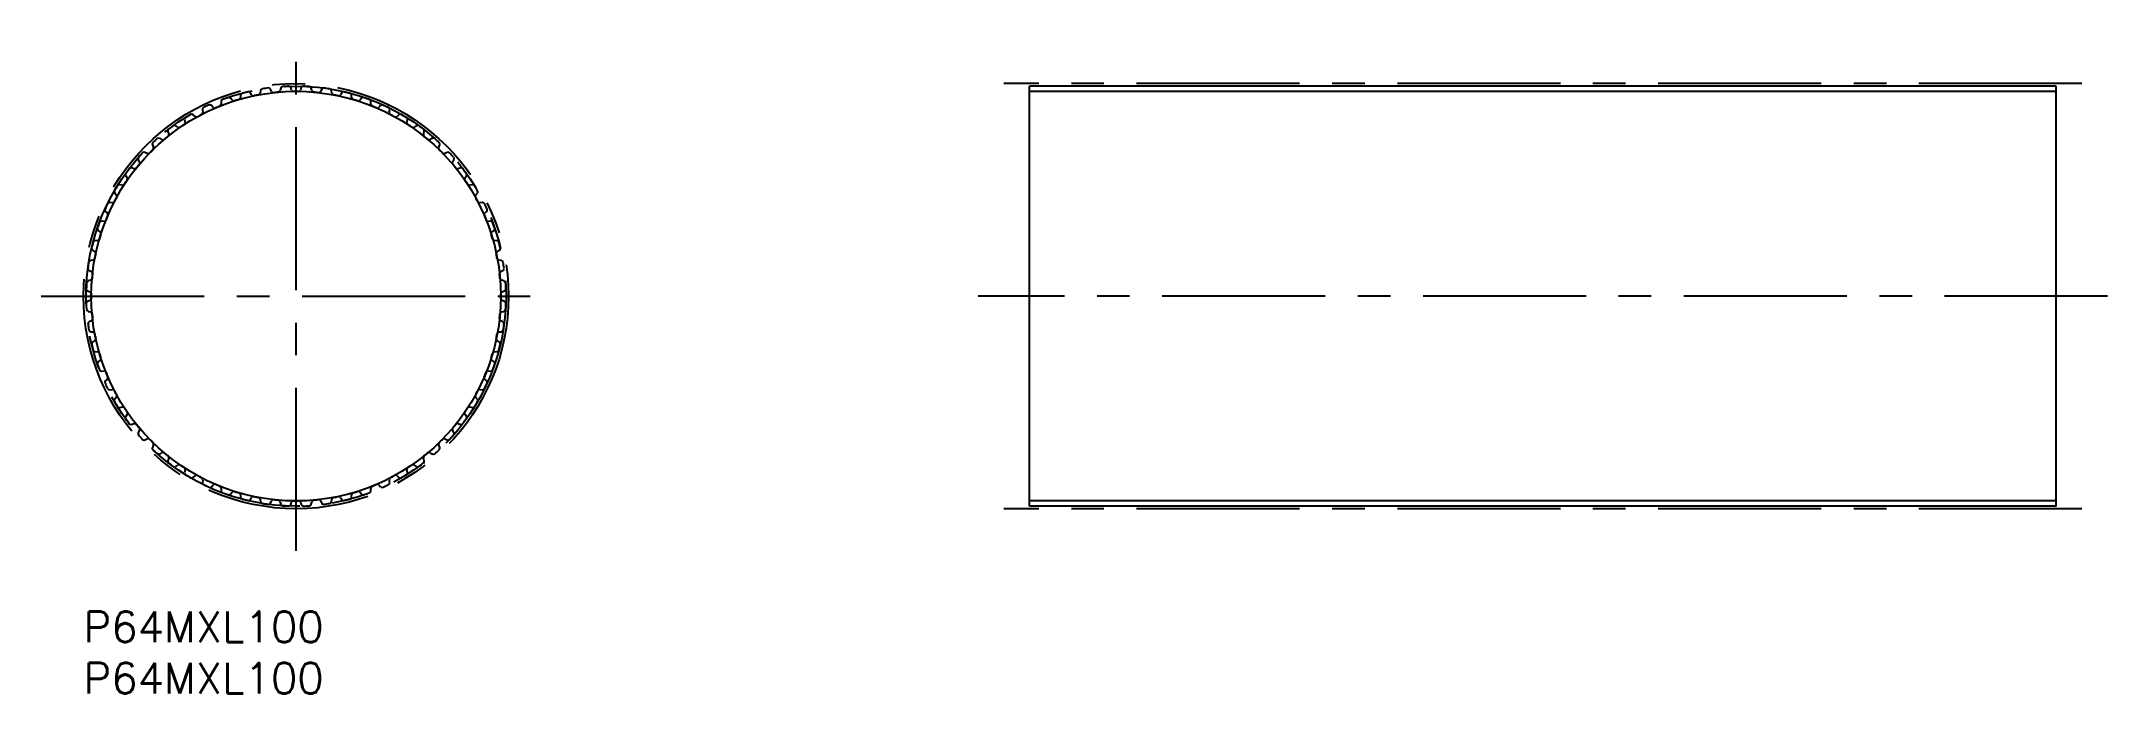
# Model space of a CAD drawing. Extents: x -4 to 197, y -8 to 56.
import ezdxf

# ---------------------------------------------------------------- set-up
doc = ezdxf.new("R2010")
doc.units = 0
doc.header["$LTSCALE"] = 0.5
doc.linetypes.add('CENTER', pattern=[50.8, 31.75, -6.35, 6.35, -6.35])
doc.linetypes.add('PHANTOM', pattern=[63.5, 31.75, -6.35, 6.35, -6.35, 6.35, -6.35])
for name, color, linetype in [('MSM_CENTER', 1, 'CENTER'), ('MSM_CONTINUOUS', 7, 'CONTINUOUS'), ('MSM_IMAGINARY', 6, 'PHANTOM'), ('MSM_NARROW', 5, 'CONTINUOUS'), ('MSM_PART_NUMBER', 7, 'CONTINUOUS')]:
    doc.layers.add(name, color=color, linetype=linetype)
doc.styles.get("Standard").update_dxf_attribs({"font": 'txt.shx', "height": 3, "bigfont": 'bigfont.shx'})

msp = doc.modelspace()

# ---------------------------------------------------------------- linework, layer by layer
at = {"layer": 'MSM_CENTER'}
for p, q in [((20.7, 5.89), (20.7, 55.51)), ((194.63, 51.4), (89.63, 51.4)), ((-4.11, 30.7), (45.51, 30.7)), ((197.13, 30.7), (87.13, 30.7)), ((194.63, 10), (89.63, 10))]:
    msp.add_line(p, q, dxfattribs=at)
msp.add_circle((20.7, 30.7), 20.7, dxfattribs=at)
at = {"layer": 'MSM_CONTINUOUS'}
for p, q in [((16.37, 50.3), (16.23, 50.51)), ((17.24, 50.71), (17.21, 50.46)), ((18.31, 50.63), (18.2, 50.85)), ((19.22, 50.95), (19.16, 50.71)), ((20.27, 50.77), (20.19, 51)), ((21.21, 51), (21.13, 50.77)), ((22.24, 50.71), (22.18, 50.95)), ((23.2, 50.85), (23.09, 50.63)), ((24.19, 50.46), (24.16, 50.71)), ((25.17, 50.51), (25.03, 50.3)), ((92.13, 10.25), (92.13, 51.14)), ((192.13, 51.14), (92.13, 51.14)), ((192.13, 10.25), (192.13, 51.14)), ((10.86, 48.19), (10.68, 48.36)), ((11.58, 48.85), (11.62, 48.6)), ((12.63, 49.07), (12.46, 49.26)), ((13.41, 49.65), (13.42, 49.4)), ((14.47, 49.78), (14.31, 49.98)), ((15.3, 50.28), (15.29, 50.03)), ((26.11, 50.03), (26.1, 50.28)), ((27.09, 49.98), (26.93, 49.78)), ((27.98, 49.4), (27.99, 49.65)), ((28.94, 49.26), (28.77, 49.07)), ((29.78, 48.6), (29.82, 48.85)), ((30.72, 48.36), (30.54, 48.19)), ((8.22, 46.72), (8.3, 46.48)), ((9.2, 47.15), (8.99, 47.29)), ((9.85, 47.87), (9.91, 47.62)), ((31.49, 47.62), (31.55, 47.87)), ((32.41, 47.29), (32.2, 47.15)), ((33.1, 46.48), (33.18, 46.72)), ((6.21, 44.59), (5.98, 44.69)), ((6.71, 45.42), (6.81, 45.19)), ((7.64, 45.94), (7.42, 46.07)), ((33.98, 46.07), (33.76, 45.94)), ((34.59, 45.19), (34.69, 45.42)), ((35.42, 44.69), (35.19, 44.59)), ((4.11, 42.41), (4.25, 42.2)), ((4.92, 43.1), (4.68, 43.18)), ((5.33, 43.98), (5.46, 43.76)), ((35.94, 43.76), (36.07, 43.98)), ((36.72, 43.18), (36.48, 43.1)), ((37.15, 42.2), (37.29, 42.41)), ((3.04, 40.72), (3.21, 40.54)), ((3.78, 41.49), (3.53, 41.55)), ((37.87, 41.55), (37.62, 41.49)), ((38.19, 40.54), (38.36, 40.72)), ((2.14, 38.94), (2.33, 38.77)), ((2.8, 39.78), (2.55, 39.82)), ((38.85, 39.82), (38.6, 39.78)), ((39.07, 38.77), (39.26, 38.94)), ((1.42, 37.09), (1.62, 36.93)), ((2, 37.98), (1.75, 37.99)), ((39.65, 37.99), (39.4, 37.98)), ((39.78, 36.93), (39.98, 37.09)), ((0.89, 35.17), (1.1, 35.03)), ((1.37, 36.11), (1.12, 36.1)), ((40.28, 36.1), (40.03, 36.11)), ((40.3, 35.03), (40.51, 35.17)), ((0.69, 32.24), (0.45, 32.18)), ((0.55, 33.2), (0.77, 33.09)), ((0.94, 34.19), (0.69, 34.16)), ((40.71, 34.16), (40.46, 34.19)), ((40.63, 33.09), (40.85, 33.2)), ((40.95, 32.18), (40.71, 32.24)), ((0.4, 31.21), (0.63, 31.13)), ((0.63, 30.27), (0.4, 30.19)), ((40.77, 31.13), (41, 31.21)), ((41, 30.19), (40.77, 30.27)), ((0.45, 29.22), (0.69, 29.16)), ((0.77, 28.31), (0.55, 28.2)), ((40.85, 28.2), (40.63, 28.31)), ((40.71, 29.16), (40.95, 29.22)), ((0.69, 27.24), (0.94, 27.21)), ((1.1, 26.37), (0.89, 26.23)), ((40.51, 26.23), (40.3, 26.37)), ((40.46, 27.21), (40.71, 27.24)), ((1.12, 25.3), (1.37, 25.29)), ((1.62, 24.47), (1.42, 24.31)), ((39.98, 24.31), (39.78, 24.47)), ((40.03, 25.29), (40.28, 25.3)), ((1.75, 23.41), (2, 23.42)), ((2.33, 22.63), (2.14, 22.46)), ((39.26, 22.46), (39.07, 22.63)), ((39.4, 23.42), (39.65, 23.41)), ((2.55, 21.58), (2.8, 21.62)), ((3.21, 20.86), (3.04, 20.68)), ((38.36, 20.68), (38.19, 20.86)), ((38.6, 21.62), (38.85, 21.58)), ((3.53, 19.85), (3.78, 19.91)), ((4.25, 19.2), (4.11, 18.99)), ((4.68, 18.22), (4.92, 18.3)), ((36.48, 18.3), (36.72, 18.22)), ((37.29, 18.99), (37.15, 19.2)), ((37.62, 19.91), (37.87, 19.85)), ((5.46, 17.64), (5.33, 17.42)), ((5.98, 16.71), (6.21, 16.81)), ((6.81, 16.21), (6.71, 15.98)), ((34.69, 15.98), (34.59, 16.21)), ((35.19, 16.81), (35.42, 16.71)), ((36.07, 17.42), (35.94, 17.64)), ((7.42, 15.33), (7.64, 15.46)), ((8.3, 14.92), (8.22, 14.68)), ((8.99, 14.11), (9.2, 14.25)), ((32.2, 14.25), (32.41, 14.11)), ((33.18, 14.68), (33.1, 14.92)), ((33.76, 15.46), (33.98, 15.33)), ((9.91, 13.78), (9.85, 13.53)), ((10.68, 13.04), (10.86, 13.21)), ((11.62, 12.8), (11.58, 12.55)), ((12.46, 12.14), (12.63, 12.33)), ((28.77, 12.33), (28.94, 12.14)), ((29.82, 12.55), (29.78, 12.8)), ((30.54, 13.21), (30.72, 13.04)), ((31.55, 13.53), (31.49, 13.78)), ((13.42, 12), (13.41, 11.75)), ((14.31, 11.42), (14.47, 11.62)), ((15.29, 11.37), (15.3, 11.12)), ((16.23, 10.89), (16.37, 11.1)), ((17.21, 10.94), (17.24, 10.69)), ((18.2, 10.55), (18.31, 10.77)), ((19.16, 10.69), (19.22, 10.45)), ((20.19, 10.4), (20.27, 10.63)), ((21.13, 10.63), (21.21, 10.4)), ((22.18, 10.45), (22.24, 10.69)), ((23.09, 10.77), (23.2, 10.55)), ((24.16, 10.69), (24.19, 10.94)), ((25.03, 11.1), (25.17, 10.89)), ((26.1, 11.12), (26.11, 11.37)), ((26.93, 11.62), (27.09, 11.42)), ((27.99, 11.75), (27.98, 12)), ((192.13, 10.25), (92.13, 10.25))]:
    msp.add_line(p, q, dxfattribs=at)
for centre, radius, start, end in [((15.5, 50.27), 0.2, 104.8863, 176.875), ((20.7, 30.7), 20.44, 103.2387, 104.8863), ((16.06, 50.41), 0.2, 31.25, 103.2387), ((17.01, 50.49), 0.2, 280.5649, 351.25), ((17.44, 50.68), 0.2, 99.2613, 171.25), ((20.7, 30.7), 20.45, 97.6137, 99.2613), ((18.02, 50.77), 0.2, 25.625, 97.6137), ((18.49, 50.71), 0.2, 205.625, 276.3101), ((20.7, 30.7), 19.93, 94.9399, 96.3101), ((18.97, 50.76), 0.2, 274.9399, 345.625), ((19.42, 50.9), 0.2, 93.6363, 165.625), ((20.7, 30.7), 20.45, 91.9887, 93.6363), ((20, 50.93), 0.2, 20, 91.9887), ((20.46, 50.83), 0.2, 200, 270.6851), ((20.7, 30.7), 19.93, 89.3149, 90.6851), ((20.94, 50.83), 0.2, 269.3149, 340), ((21.4, 50.93), 0.2, 88.0113, 160), ((20.7, 30.7), 20.45, 86.3637, 88.0113), ((21.98, 50.9), 0.2, 14.375, 86.3637), ((22.43, 50.76), 0.2, 194.375, 265.0601), ((20.7, 30.7), 19.93, 83.6899, 85.0601), ((22.91, 50.71), 0.2, 263.6899, 334.375), ((23.38, 50.77), 0.2, 82.3863, 154.375), ((20.7, 30.7), 20.44, 80.7387, 82.3863), ((23.96, 50.68), 0.2, 8.75, 80.7387), ((24.39, 50.49), 0.2, 188.75, 259.4351), ((25.34, 50.41), 0.2, 76.7613, 148.75), ((20.7, 30.7), 20.45, 75.1137, 76.7613), ((25.9, 50.27), 0.2, 3.125, 75.1137), ((20.7, 30.7), 20.45, 120.1137, 121.7613), ((10.54, 48.21), 0.2, 48.125, 120.1137), ((20.7, 30.7), 19.94, 117.4399, 118.8101), ((11.42, 48.57), 0.2, 297.4399, 8.125), ((11.78, 48.87), 0.2, 116.1363, 188.125), ((20.7, 30.7), 20.45, 114.4887, 116.1363), ((12.31, 49.12), 0.2, 42.5, 114.4887), ((12.77, 49.21), 0.2, 222.5, 293.1851), ((20.7, 30.7), 19.93, 111.8149, 113.1851), ((13.22, 49.39), 0.2, 291.8149, 2.5), ((13.61, 49.66), 0.2, 110.5113, 182.5), ((20.7, 30.7), 20.44, 108.8637, 110.5113), ((14.15, 49.86), 0.2, 36.875, 108.8637), ((14.63, 49.9), 0.2, 216.875, 287.5601), ((20.7, 30.7), 19.93, 106.1899, 107.5601), ((15.09, 50.04), 0.2, 286.1899, 356.875), ((16.54, 50.4), 0.2, 211.25, 281.9351), ((20.7, 30.7), 19.94, 100.5649, 101.9351), ((20.7, 30.7), 19.94, 78.0649, 79.4351), ((24.86, 50.4), 0.2, 258.0649, 328.75), ((26.31, 50.04), 0.2, 183.125, 253.8101), ((20.7, 30.7), 19.93, 72.4399, 73.8101), ((26.77, 49.9), 0.2, 252.4399, 323.125), ((27.25, 49.86), 0.2, 71.1363, 143.125), ((20.7, 30.7), 20.44, 69.4887, 71.1363), ((27.79, 49.66), 0.2, 357.5, 69.4887), ((28.18, 49.39), 0.2, 177.5, 248.1851), ((20.7, 30.7), 19.93, 66.8149, 68.1851), ((28.63, 49.21), 0.2, 246.8149, 317.5), ((29.09, 49.12), 0.2, 65.5113, 137.5), ((20.7, 30.7), 20.44, 63.8637, 65.5113), ((29.62, 48.87), 0.2, 351.875, 63.8637), ((29.98, 48.57), 0.2, 171.875, 242.5601), ((20.7, 30.7), 19.93, 61.1899, 62.5601), ((30.86, 48.21), 0.2, 59.8863, 131.875), ((20.7, 30.7), 20.45, 58.2387, 59.8863), ((8.41, 46.79), 0.2, 127.3863, 199.375), ((8.11, 46.42), 0.2, 308.6899, 19.375), ((20.7, 30.7), 20.45, 125.7387, 127.3863), ((8.88, 47.13), 0.2, 53.75, 125.7387), ((9.31, 47.31), 0.2, 233.75, 304.4351), ((20.7, 30.7), 19.93, 123.0649, 124.4351), ((9.71, 47.57), 0.2, 303.0649, 13.75), ((10.04, 47.91), 0.2, 121.7613, 193.75), ((11, 48.34), 0.2, 228.125, 298.8101), ((30.4, 48.34), 0.2, 241.1899, 311.875), ((31.36, 47.91), 0.2, 346.25, 58.2387), ((31.69, 47.57), 0.2, 166.25, 236.9351), ((20.7, 30.7), 19.93, 55.5649, 56.9351), ((32.09, 47.31), 0.2, 235.5649, 306.25), ((32.52, 47.13), 0.2, 54.2613, 126.25), ((20.7, 30.7), 20.45, 52.6137, 54.2613), ((33.29, 46.42), 0.2, 160.625, 231.3101), ((32.99, 46.79), 0.2, 340.625, 52.6137), ((20.7, 30.7), 20.44, 136.9887, 138.6363), ((5.9, 44.51), 0.2, 65, 136.9887), ((6.29, 44.77), 0.2, 245, 315.6851), ((20.7, 30.7), 19.93, 134.3149, 135.6851), ((6.89, 45.5), 0.2, 133.0113, 205), ((20.7, 30.7), 20.45, 131.3637, 133.0113), ((6.63, 45.11), 0.2, 314.3149, 25), ((7.32, 45.89), 0.2, 59.375, 131.3637), ((7.74, 46.11), 0.2, 239.375, 310.0601), ((20.7, 30.7), 19.94, 128.6899, 130.0601), ((20.7, 30.7), 19.93, 49.9399, 51.3101), ((33.66, 46.11), 0.2, 229.9399, 300.625), ((34.08, 45.89), 0.2, 48.6363, 120.625), ((20.7, 30.7), 20.44, 46.9887, 48.6363), ((34.77, 45.11), 0.2, 155, 225.6851), ((20.7, 30.7), 19.94, 44.3149, 45.6851), ((34.51, 45.5), 0.2, 335, 46.9887), ((35.11, 44.77), 0.2, 224.3149, 295), ((35.5, 44.51), 0.2, 43.0113, 115), ((20.7, 30.7), 20.45, 41.3637, 43.0113), ((4.27, 42.52), 0.2, 144.2613, 216.25), ((20.7, 30.7), 20.44, 142.6137, 144.2613), ((4.61, 42.99), 0.2, 70.625, 142.6137), ((4.98, 43.29), 0.2, 250.625, 321.3101), ((20.7, 30.7), 19.94, 139.9399, 141.3101), ((5.51, 44.08), 0.2, 138.6363, 210.625), ((5.29, 43.66), 0.2, 319.9399, 30.625), ((36.11, 43.66), 0.2, 149.375, 220.0601), ((20.7, 30.7), 19.93, 38.6899, 40.0601), ((35.89, 44.08), 0.2, 329.375, 41.3637), ((36.42, 43.29), 0.2, 218.6899, 289.375), ((36.79, 42.99), 0.2, 37.3863, 109.375), ((20.7, 30.7), 20.44, 35.7387, 37.3863), ((37.13, 42.52), 0.2, 323.75, 35.7387), ((3.19, 40.86), 0.2, 149.8863, 221.875), ((20.7, 30.7), 20.44, 148.2387, 149.8863), ((20.7, 30.7), 19.94, 151.1899, 152.5601), ((3.06, 40.4), 0.2, 331.1899, 41.875), ((3.49, 41.36), 0.2, 76.25, 148.2387), ((3.83, 41.69), 0.2, 256.25, 326.9351), ((20.7, 30.7), 19.93, 145.5649, 146.9351), ((4.09, 42.09), 0.2, 325.5649, 36.25), ((37.31, 42.09), 0.2, 143.75, 214.4351), ((20.7, 30.7), 19.94, 33.0649, 34.4351), ((37.57, 41.69), 0.2, 213.0649, 283.75), ((37.91, 41.36), 0.2, 31.7613, 103.75), ((20.7, 30.7), 20.44, 30.1137, 31.7613), ((38.34, 40.4), 0.2, 138.125, 208.8101), ((20.7, 30.7), 19.94, 27.4399, 28.8101), ((38.21, 40.86), 0.2, 318.125, 30.1137), ((2.28, 39.09), 0.2, 155.5113, 227.5), ((20.7, 30.7), 20.44, 153.8637, 155.5113), ((20.7, 30.7), 19.93, 156.8149, 158.1851), ((2.19, 38.63), 0.2, 336.8149, 47.5), ((2.53, 39.62), 0.2, 81.875, 153.8637), ((2.83, 39.98), 0.2, 261.875, 332.5601), ((38.57, 39.98), 0.2, 207.4399, 278.125), ((38.87, 39.62), 0.2, 26.1363, 98.125), ((39.21, 38.63), 0.2, 132.5, 203.1851), ((20.7, 30.7), 19.94, 21.8149, 23.1851), ((20.7, 30.7), 20.45, 24.4887, 26.1363), ((39.12, 39.09), 0.2, 312.5, 24.4887), ((1.54, 37.25), 0.2, 161.1363, 233.125), ((20.7, 30.7), 20.44, 159.4887, 161.1363), ((1.36, 36.31), 0.2, 273.125, 343.8101), ((1.74, 37.79), 0.2, 87.5, 159.4887), ((20.7, 30.7), 19.94, 162.4399, 163.8101), ((1.5, 36.77), 0.2, 342.4399, 53.125), ((2.01, 38.18), 0.2, 267.5, 338.1851), ((39.39, 38.18), 0.2, 201.8149, 272.5), ((39.66, 37.79), 0.2, 20.5113, 92.5), ((39.9, 36.77), 0.2, 126.875, 197.5601), ((20.7, 30.7), 19.93, 16.1899, 17.5601), ((40.04, 36.31), 0.2, 196.1899, 266.875), ((20.7, 30.7), 20.44, 18.8637, 20.5113), ((39.86, 37.25), 0.2, 306.875, 18.8637), ((0.99, 35.34), 0.2, 166.7613, 238.75), ((20.7, 30.7), 20.45, 165.1137, 166.7613), ((1.13, 35.9), 0.2, 93.125, 165.1137), ((0.91, 34.39), 0.2, 278.75, 349.4351), ((1, 34.86), 0.2, 348.0649, 58.75), ((20.7, 30.7), 19.94, 168.0649, 169.4351), ((40.4, 34.86), 0.2, 121.25, 191.9351), ((20.7, 30.7), 19.93, 10.5649, 11.9351), ((40.27, 35.9), 0.2, 14.8863, 86.875), ((40.49, 34.39), 0.2, 190.5649, 261.25), ((20.7, 30.7), 20.44, 13.2387, 14.8863), ((40.41, 35.34), 0.2, 301.25, 13.2387), ((0.63, 33.38), 0.2, 172.3863, 244.375), ((20.7, 30.7), 20.45, 170.7387, 172.3863), ((0.72, 33.96), 0.2, 98.75, 170.7387), ((0.64, 32.43), 0.2, 284.375, 355.0601), ((0.69, 32.91), 0.2, 353.6899, 64.375), ((20.7, 30.7), 19.94, 173.6899, 175.0601), ((40.71, 32.91), 0.2, 115.625, 186.3101), ((20.7, 30.7), 19.93, 4.9399, 6.3101), ((40.76, 32.43), 0.2, 184.9399, 255.625), ((40.68, 33.96), 0.2, 9.2613, 81.25), ((40.77, 33.38), 0.2, 295.625, 7.6137), ((20.7, 30.7), 20.44, 7.6137, 9.2613), ((20.7, 30.7), 20.44, 176.3637, 178.0113), ((0.47, 31.4), 0.2, 178.0113, 250), ((0.5, 31.98), 0.2, 104.375, 176.3637), ((0.57, 30.94), 0.2, 359.3149, 70), ((0.57, 30.46), 0.2, 290, 0.6851), ((20.7, 30.7), 19.94, 179.3149, 180.6851), ((40.83, 30.94), 0.2, 110, 180.6851), ((20.7, 30.7), 19.94, 359.3149, 0.6851), ((40.83, 30.46), 0.2, 179.3149, 250), ((40.9, 31.98), 0.2, 3.6363, 75.625), ((40.93, 31.4), 0.2, 290, 1.9887), ((20.7, 30.7), 20.45, 1.9887, 3.6363), ((0.47, 30), 0.2, 110, 181.9887), ((20.7, 30.7), 20.45, 181.9887, 183.6363), ((0.5, 29.42), 0.2, 183.6363, 255.625), ((0.63, 28.02), 0.2, 115.625, 187.6137), ((0.64, 28.97), 0.2, 4.9399, 75.625), ((0.69, 28.49), 0.2, 295.625, 6.3101), ((20.7, 30.7), 19.93, 184.9399, 186.3101), ((20.7, 30.7), 19.93, 353.6899, 355.0601), ((40.71, 28.49), 0.2, 173.6899, 244.375), ((40.76, 28.97), 0.2, 104.375, 175.0601), ((40.77, 28.02), 0.2, 352.3863, 64.375), ((40.9, 29.42), 0.2, 284.375, 356.3637), ((40.93, 30), 0.2, 358.0113, 70), ((20.7, 30.7), 20.45, 356.3637, 358.0113), ((20.7, 30.7), 20.44, 187.6137, 189.2613), ((0.72, 27.44), 0.2, 189.2613, 261.25), ((0.99, 26.06), 0.2, 121.25, 193.2387), ((0.91, 27.01), 0.2, 10.5649, 81.25), ((20.7, 30.7), 19.94, 190.5649, 191.9351), ((1, 26.54), 0.2, 301.25, 11.9351), ((20.7, 30.7), 19.93, 348.0649, 349.4351), ((40.4, 26.54), 0.2, 168.0649, 238.75), ((40.49, 27.01), 0.2, 98.75, 169.4351), ((40.41, 26.06), 0.2, 346.7613, 58.75), ((40.68, 27.44), 0.2, 278.75, 350.7387), ((20.7, 30.7), 20.45, 350.7387, 352.3863), ((20.7, 30.7), 20.44, 193.2387, 194.8863), ((1.13, 25.5), 0.2, 194.8863, 266.875), ((1.54, 24.15), 0.2, 126.875, 198.8637), ((1.36, 25.09), 0.2, 16.1899, 86.875), ((20.7, 30.7), 19.93, 196.1899, 197.5601), ((1.5, 24.63), 0.2, 306.875, 17.5601), ((39.9, 24.63), 0.2, 162.4399, 233.125), ((20.7, 30.7), 19.94, 342.4399, 343.8101), ((40.04, 25.09), 0.2, 93.125, 163.8101), ((39.86, 24.15), 0.2, 341.1363, 53.125), ((40.27, 25.5), 0.2, 273.125, 345.1137), ((20.7, 30.7), 20.44, 345.1137, 346.7613), ((20.7, 30.7), 20.44, 198.8637, 200.5113), ((1.74, 23.61), 0.2, 200.5113, 272.5), ((2.01, 23.22), 0.2, 21.8149, 92.5), ((2.28, 22.31), 0.2, 132.5, 204.4887), ((20.7, 30.7), 20.44, 204.4887, 206.1363), ((20.7, 30.7), 19.93, 201.8149, 203.1851), ((2.19, 22.77), 0.2, 312.5, 23.1851), ((39.21, 22.77), 0.2, 156.8149, 227.5), ((20.7, 30.7), 19.93, 336.8149, 338.1851), ((20.7, 30.7), 20.45, 333.8637, 335.5113), ((39.39, 23.22), 0.2, 87.5, 158.1851), ((39.12, 22.31), 0.2, 335.5113, 47.5), ((39.66, 23.61), 0.2, 267.5, 339.4887), ((20.7, 30.7), 20.45, 339.4887, 341.1363), ((2.53, 21.78), 0.2, 206.1363, 278.125), ((2.83, 21.42), 0.2, 27.4399, 98.125), ((3.19, 20.54), 0.2, 138.125, 210.1137), ((20.7, 30.7), 19.94, 207.4399, 208.8101), ((20.7, 30.7), 20.44, 210.1137, 211.7613), ((3.06, 21), 0.2, 318.125, 28.8101), ((20.7, 30.7), 20.44, 328.2387, 329.8863), ((38.34, 21), 0.2, 151.1899, 221.875), ((20.7, 30.7), 19.94, 331.1899, 332.5601), ((38.21, 20.54), 0.2, 329.8864, 41.875), ((38.57, 21.42), 0.2, 81.875, 152.5601), ((38.87, 21.78), 0.2, 261.875, 333.8637), ((3.49, 20.04), 0.2, 211.7613, 283.75), ((3.83, 19.71), 0.2, 33.0649, 103.75), ((20.7, 30.7), 19.93, 213.0649, 214.4351), ((4.27, 18.88), 0.2, 143.75, 215.7387), ((20.7, 30.7), 20.45, 215.7387, 217.3863), ((4.09, 19.31), 0.2, 323.75, 34.4351), ((4.61, 18.41), 0.2, 217.3863, 289.375), ((4.98, 18.11), 0.2, 38.6899, 109.375), ((20.7, 30.7), 19.94, 218.6899, 220.0601), ((20.7, 30.7), 19.93, 319.9399, 321.3101), ((36.42, 18.11), 0.2, 70.625, 141.3101), ((36.79, 18.41), 0.2, 250.625, 322.6137), ((20.7, 30.7), 20.44, 322.6137, 324.2613), ((37.31, 19.31), 0.2, 145.5649, 216.25), ((20.7, 30.7), 19.93, 325.5649, 326.9351), ((37.13, 18.88), 0.2, 324.2614, 36.25), ((37.57, 19.71), 0.2, 76.25, 146.9351), ((37.91, 20.04), 0.2, 256.25, 328.2387), ((5.51, 17.32), 0.2, 149.375, 221.3637), ((20.7, 30.7), 20.45, 221.3637, 223.0113), ((5.29, 17.74), 0.2, 329.375, 40.0601), ((5.9, 16.89), 0.2, 223.0113, 295), ((6.29, 16.63), 0.2, 44.3149, 115), ((20.7, 30.7), 19.93, 224.3149, 225.6851), ((6.63, 16.29), 0.2, 335, 45.6851), ((34.77, 16.29), 0.2, 134.3149, 205), ((20.7, 30.7), 19.94, 314.3149, 315.6851), ((35.11, 16.63), 0.2, 65, 135.6851), ((35.5, 16.89), 0.2, 245, 316.9887), ((20.7, 30.7), 20.44, 316.9887, 318.6363), ((36.11, 17.74), 0.2, 139.9399, 210.625), ((35.89, 17.32), 0.2, 318.6363, 30.625), ((6.89, 15.9), 0.2, 155, 226.9887), ((20.7, 30.7), 20.44, 226.9887, 228.6363), ((7.32, 15.51), 0.2, 228.6363, 300.625), ((7.74, 15.29), 0.2, 49.9399, 120.625), ((20.7, 30.7), 19.93, 229.9399, 231.3101), ((8.41, 14.61), 0.2, 160.625, 232.6137), ((8.11, 14.98), 0.2, 340.625, 51.3101), ((20.7, 30.7), 20.44, 232.6137, 234.2613), ((8.88, 14.27), 0.2, 234.2613, 306.25), ((9.31, 14.09), 0.2, 55.5649, 126.25), ((20.7, 30.7), 19.93, 235.5649, 236.9351), ((20.7, 30.7), 19.93, 303.0649, 304.4351), ((32.09, 14.09), 0.2, 53.75, 124.4351), ((32.52, 14.27), 0.2, 233.75, 305.7387), ((20.7, 30.7), 20.44, 305.7387, 307.3863), ((33.29, 14.98), 0.2, 128.6899, 199.375), ((32.99, 14.61), 0.2, 307.3863, 19.375), ((20.7, 30.7), 19.93, 308.6899, 310.0601), ((33.66, 15.29), 0.2, 59.375, 130.0601), ((34.08, 15.51), 0.2, 239.375, 311.3637), ((20.7, 30.7), 20.45, 311.3637, 313.0113), ((34.51, 15.9), 0.2, 313.0113, 25), ((9.71, 13.83), 0.2, 346.25, 56.9351), ((10.04, 13.49), 0.2, 166.25, 238.2387), ((20.7, 30.7), 20.45, 238.2387, 239.8863), ((10.54, 13.19), 0.2, 239.8863, 311.875), ((11, 13.06), 0.2, 61.1899, 131.875), ((20.7, 30.7), 19.93, 241.1899, 242.5601), ((11.42, 12.83), 0.2, 351.875, 62.5601), ((11.78, 12.53), 0.2, 171.875, 243.8637), ((20.7, 30.7), 20.44, 243.8637, 245.5113), ((12.31, 12.28), 0.2, 245.5113, 317.5), ((12.77, 12.19), 0.2, 66.8149, 137.5), ((20.7, 30.7), 19.93, 246.8149, 248.1851), ((13.22, 12.01), 0.2, 357.5, 68.1851), ((28.18, 12.01), 0.2, 111.8149, 182.5), ((20.7, 30.7), 19.93, 291.8149, 293.1851), ((28.63, 12.19), 0.2, 42.5, 113.1851), ((29.09, 12.28), 0.2, 222.5, 294.4887), ((20.7, 30.7), 20.44, 294.4887, 296.1363), ((29.62, 12.53), 0.2, 296.1364, 8.125), ((29.98, 12.83), 0.2, 117.4399, 188.125), ((20.7, 30.7), 19.93, 297.4399, 298.8101), ((30.4, 13.06), 0.2, 48.125, 118.8101), ((30.86, 13.19), 0.2, 228.125, 300.1137), ((20.7, 30.7), 20.44, 300.1137, 301.7613), ((31.36, 13.49), 0.2, 301.7614, 13.75), ((31.69, 13.83), 0.2, 123.0649, 193.75), ((13.61, 11.74), 0.2, 177.5, 249.4887), ((20.7, 30.7), 20.44, 249.4887, 251.1363), ((14.15, 11.54), 0.2, 251.1363, 323.125), ((14.63, 11.5), 0.2, 72.4399, 143.125), ((20.7, 30.7), 19.94, 252.4399, 253.8101), ((15.09, 11.36), 0.2, 3.125, 73.8101), ((15.5, 11.13), 0.2, 183.125, 255.1137), ((20.7, 30.7), 20.45, 255.1137, 256.7613), ((16.06, 10.99), 0.2, 256.7613, 328.75), ((16.54, 11), 0.2, 78.0649, 148.75), ((20.7, 30.7), 19.93, 258.0649, 259.4351), ((17.01, 10.91), 0.2, 8.75, 79.4351), ((17.44, 10.72), 0.2, 188.75, 260.7387), ((20.7, 30.7), 20.45, 260.7387, 262.3863), ((18.02, 10.63), 0.2, 262.3863, 334.375), ((18.49, 10.69), 0.2, 83.6899, 154.375), ((20.7, 30.7), 19.93, 263.6899, 265.0601), ((18.97, 10.64), 0.2, 14.375, 85.0601), ((19.42, 10.5), 0.2, 194.375, 266.3637), ((20.7, 30.7), 20.44, 266.3637, 268.0113), ((20, 10.47), 0.2, 268.0113, 340), ((20.46, 10.57), 0.2, 89.3149, 160), ((20.7, 30.7), 19.94, 269.3149, 270.6851), ((20.94, 10.57), 0.2, 20, 90.6851), ((21.4, 10.47), 0.2, 200, 271.9887), ((20.7, 30.7), 20.45, 271.9887, 273.6363), ((21.98, 10.5), 0.2, 273.6363, 345.625), ((22.43, 10.64), 0.2, 94.9399, 165.625), ((20.7, 30.7), 19.93, 274.9399, 276.3101), ((22.91, 10.69), 0.2, 25.625, 96.3101), ((23.38, 10.63), 0.2, 205.625, 277.6137), ((20.7, 30.7), 20.44, 277.6137, 279.2613), ((23.96, 10.72), 0.2, 279.2613, 351.25), ((24.39, 10.91), 0.2, 100.5649, 171.25), ((20.7, 30.7), 19.94, 280.5649, 281.9351), ((24.86, 11), 0.2, 31.25, 101.9351), ((25.34, 10.99), 0.2, 211.25, 283.2387), ((20.7, 30.7), 20.44, 283.2387, 284.8863), ((25.9, 11.13), 0.2, 284.8864, 356.875), ((26.31, 11.36), 0.2, 106.1899, 176.875), ((20.7, 30.7), 19.93, 286.1899, 287.5601), ((26.77, 11.5), 0.2, 36.875, 107.5601), ((27.25, 11.54), 0.2, 216.875, 288.8637), ((20.7, 30.7), 20.44, 288.8637, 290.5113), ((27.79, 11.74), 0.2, 290.5113, 2.5)]:
    msp.add_arc(centre, radius, start, end, dxfattribs=at)
at = {"layer": 'MSM_IMAGINARY'}
msp.add_circle((20.7, 30.7), 20.45, dxfattribs=at)
at = {"layer": 'MSM_NARROW'}
for p, q in [((192.13, 50.63), (92.13, 50.63)), ((192.13, 10.76), (92.13, 10.76))]:
    msp.add_line(p, q, dxfattribs=at)
msp.add_circle((20.7, 30.7), 19.94, dxfattribs=at)

# ---------------------------------------------------------------- texts
at = {"layer": 'MSM_PART_NUMBER'}
for p in [(0, -3), (0, -8)]:
    msp.add_text('P64MXL100', height=3, dxfattribs=at).set_placement(p)

doc.saveas('drawing.dxf')
